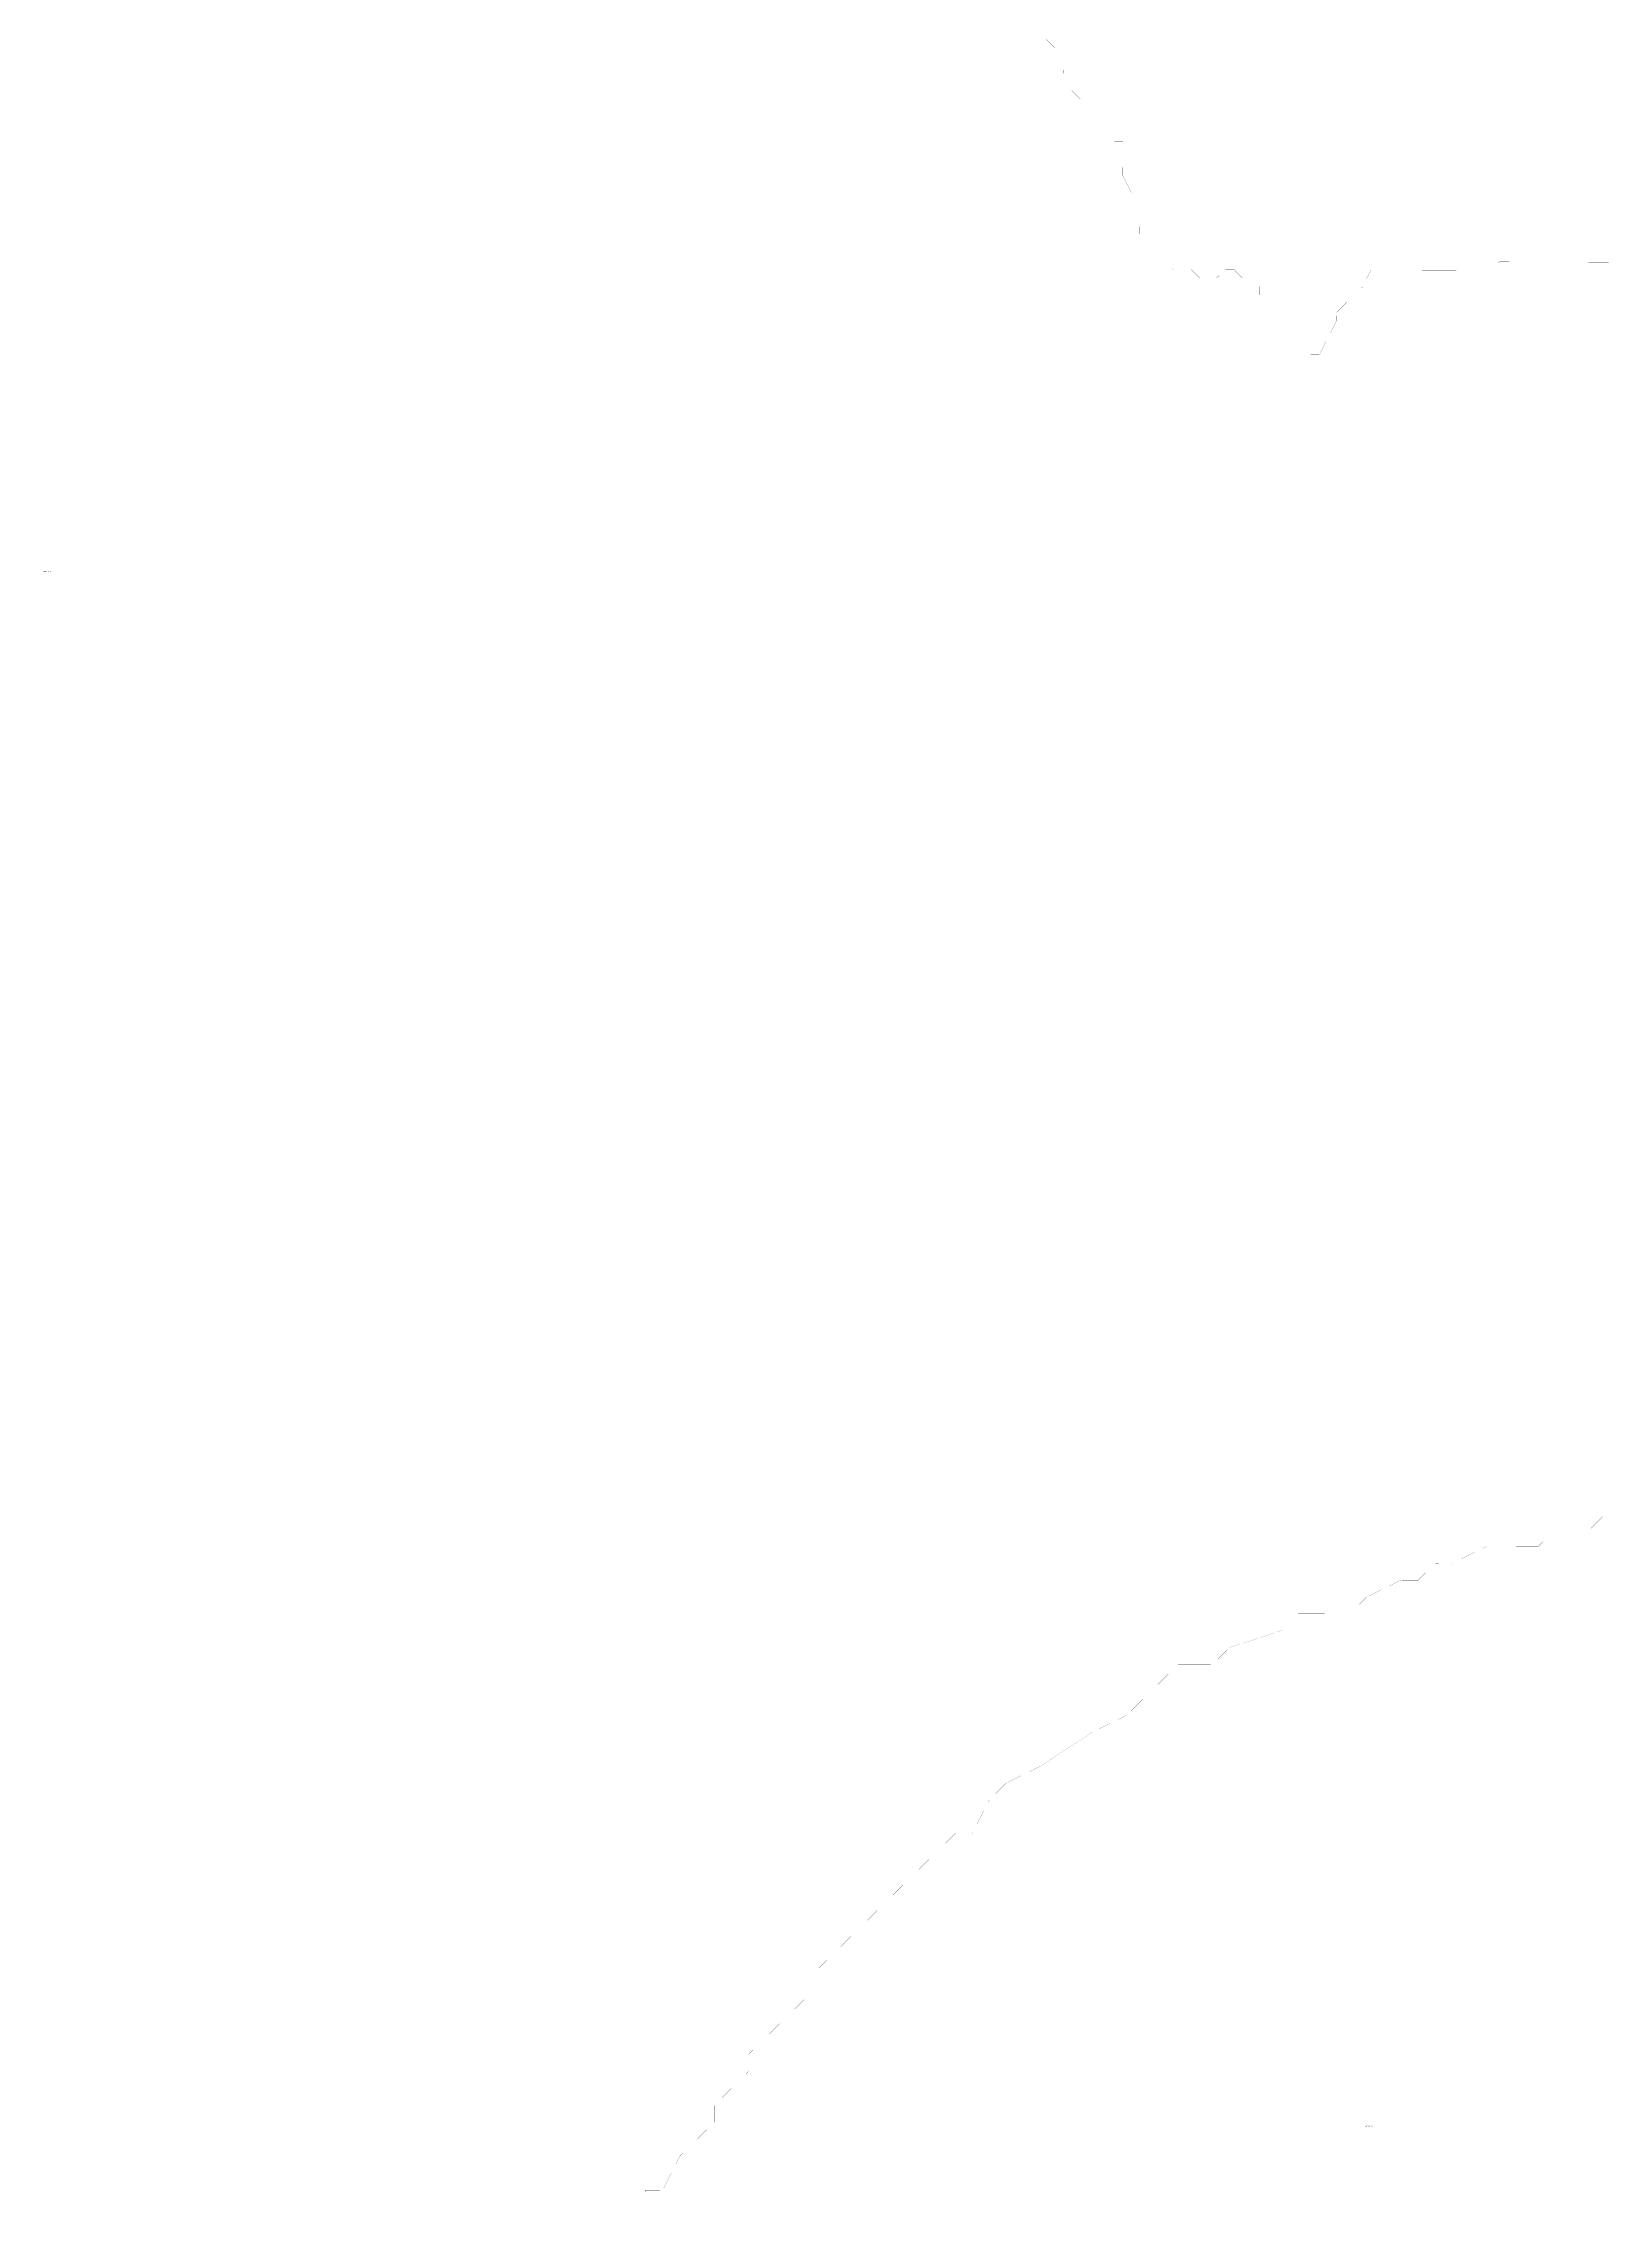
# Model space of a CAD drawing. Header units: metres. Extents: x 561401 to 594056, y 8460144 to 8508504.
# Drawn here: x 581689 to 585082, y 8499850 to 8504540 of the extents above; entities that cross this region are included whole.
import ezdxf
from ezdxf.enums import TextEntityAlignment as Align

# ---------------------------------------------------------------- set-up
doc = ezdxf.new("R2010")
doc.units = ezdxf.units.M
doc.layers.add('1.2. BASE GRAFICA SUNARP', color=150, linetype='Continuous')
doc.layers.add('1.3 ETIQUETA P.E. Y U.C.', color=1, linetype='Continuous')
doc.styles.add('Arial', font='arial.ttf', dxfattribs={"height": 1})

msp = doc.modelspace()

# ---------------------------------------------------------------- linework, layer by layer
at = {"layer": '1.2. BASE GRAFICA SUNARP', "color": 64, "linetype": 'Continuous', "lineweight": -3, "const_width": 0.2}
for points in [[(583864.5, 8504548.7), (583883, 8504530.2), (583883, 8504511.7), (583901.5, 8504493.2), (583901.4, 8504474.8), (583920, 8504474.7), (583920, 8504456.2), (583919.9, 8504437.8), (583938.4, 8504419.3), (583956.9, 8504382.3), (583975.4, 8504363.8), (583993.9, 8504345.3), (584012.4, 8504326.7), (584031, 8504326.7), (584031, 8504308.2), (584030.9, 8504289.8), (584030.8, 8504252.8), (584049.2, 8504215.9), (584049.1, 8504179), (584067.6, 8504142), (584067.5, 8504123.5), (584086, 8504105), (584086, 8504086.5), (584104.5, 8504068), (584141.6, 8504049.4), (584160.2, 8504049.4), (584178.7, 8504049.3), (584197.3, 8504030.8), (584215.8, 8504030.8), (584234.4, 8504030.7), (584253.1, 8504049.1), (584271.6, 8504049), (584290.1, 8504030.5), (584308.7, 8504030.5), (584308.7, 8504012), (584327.2, 8504011.9), (584327.2, 8503993.5), (584345.7, 8503975), (584345.6, 8503956.5), (584345.6, 8503938), (584345.5, 8503919.6), (584364, 8503901.1), (584382.6, 8503882.5), (584401.1, 8503882.5), (584419.7, 8503882.4), (584438.2, 8503863.9), (584456.8, 8503863.9), (584475.5, 8503900.7), (584494.2, 8503937.6), (584494.3, 8503956), (584512.9, 8503974.4), (584531.5, 8503992.8), (584550.2, 8504011.2), (584568.9, 8504048.1), (584606, 8504048), (584624.6, 8504047.9), (584643.2, 8504047.8), (584661.7, 8504047.8), (584680.3, 8504047.7), (584698.9, 8504047.7), (584717.5, 8504047.6), (584736, 8504047.6), (584754.6, 8504047.5), (584791.8, 8504047.4), (584810.3, 8504047.3), (584828.9, 8504047.3), (584847.6, 8504065.7), (584866.1, 8504065.6), (584884.7, 8504065.5), (584903.3, 8504065.5), (584921.9, 8504065.4), (584940.4, 8504065.4), (584959, 8504065.3), (584977.6, 8504065.2), (584996.2, 8504065.2), (585033.3, 8504065.1), (585051.9, 8504065), (585070.5, 8504064.9), (585107.6, 8504064.8)], [(585107.6, 8504064.8), (585070.5, 8504064.9), (585051.9, 8504065), (585033.3, 8504065.1), (584996.2, 8504065.2), (584977.6, 8504065.2), (584959, 8504065.3), (584940.4, 8504065.4), (584921.9, 8504065.4), (584903.3, 8504065.5), (584884.7, 8504065.5), (584866.1, 8504065.6), (584847.6, 8504065.7), (584828.9, 8504047.3), (584810.3, 8504047.3), (584791.8, 8504047.4), (584754.6, 8504047.5), (584736, 8504047.6), (584717.5, 8504047.6), (584698.9, 8504047.7), (584680.3, 8504047.7), (584661.7, 8504047.8), (584643.2, 8504047.8), (584624.6, 8504047.9), (584606, 8504048), (584568.9, 8504048.1), (584550.2, 8504011.2), (584531.5, 8503992.8), (584512.9, 8503974.4), (584494.3, 8503956), (584494.2, 8503937.6), (584475.5, 8503900.7), (584456.8, 8503863.9), (584438.2, 8503863.9), (584419.7, 8503882.4), (584401.1, 8503882.5), (584382.6, 8503882.5), (584364, 8503901.1), (584345.5, 8503919.6), (584345.6, 8503938), (584345.6, 8503956.5), (584345.7, 8503975), (584327.2, 8503993.5), (584327.2, 8504011.9), (584308.7, 8504012), (584308.7, 8504030.5), (584290.1, 8504030.5), (584271.6, 8504049), (584253.1, 8504049.1), (584234.4, 8504030.7), (584215.8, 8504030.8), (584197.3, 8504030.8), (584178.7, 8504049.3), (584160.2, 8504049.4), (584141.6, 8504049.4), (584104.5, 8504068), (584086, 8504086.5), (584086, 8504105), (584067.5, 8504123.5), (584067.6, 8504142), (584049.1, 8504179), (584049.2, 8504215.9), (584030.8, 8504252.8), (584030.9, 8504289.8), (584031, 8504308.2), (584031, 8504326.7), (584012.4, 8504326.7), (583993.9, 8504345.3), (583975.4, 8504363.8), (583956.9, 8504382.3), (583938.4, 8504419.3), (583919.9, 8504437.8), (583920, 8504456.2), (583920, 8504474.7), (583901.4, 8504474.8), (583901.5, 8504493.2), (583883, 8504511.7), (583883, 8504530.2), (583864.5, 8504548.7)], [(585154.6, 8501351.3), (585080.3, 8501351.6), (585043.1, 8501314.8), (585005.9, 8501314.9), (584968.8, 8501315), (584931.5, 8501278.2), (584894.3, 8501278.3), (584820.1, 8501278.6), (584745.6, 8501241.9), (584708.5, 8501242), (584671.2, 8501205.2), (584634.1, 8501205.3), (584559.7, 8501168.7), (584522.4, 8501131.9), (584448.1, 8501132.1), (584410.9, 8501132.2), (584373.7, 8501095.4), (584262.1, 8501058.9), (584224.8, 8501022.1), (584187.7, 8501022.2), (584150.5, 8501022.3), (584113.3, 8500985.5), (584076, 8500948.7), (584038.8, 8500911.9), (583964.3, 8500875.3), (583852.7, 8500801.8), (583778.2, 8500765.1), (583741, 8500728.3), (583703.6, 8500654.6), (583666.4, 8500654.7), (583591.9, 8500581.1), (583480.1, 8500470.7), (583405.6, 8500397.1), (583368.3, 8500360.4), (583368.2, 8500323.4), (583293.7, 8500249.9), (583219.2, 8500176.3), (583219, 8500139.3), (583181.8, 8500102.6), (583144.5, 8500065.8), (583144.4, 8500028.8), (583069.9, 8499955.3), (583032.5, 8499881.5), (582995.4, 8499881.7), (582995.2, 8499844.8)]]:
    msp.add_lwpolyline(points, dxfattribs=at)

# ---------------------------------------------------------------- texts
at = {"layer": '1.3 ETIQUETA P.E. Y U.C.', "color": 1, "linetype": 'ByBlock', "lineweight": 13, "style": 'Arial'}
for s, p in [('40031708', (581697, 8503393.9)), (' 40031713', (584564.2, 8500020.4))]:
    msp.add_text(s, height=2.5, dxfattribs=at).set_placement(p, align=Align.MIDDLE_CENTER)

doc.saveas('drawing.dxf')
